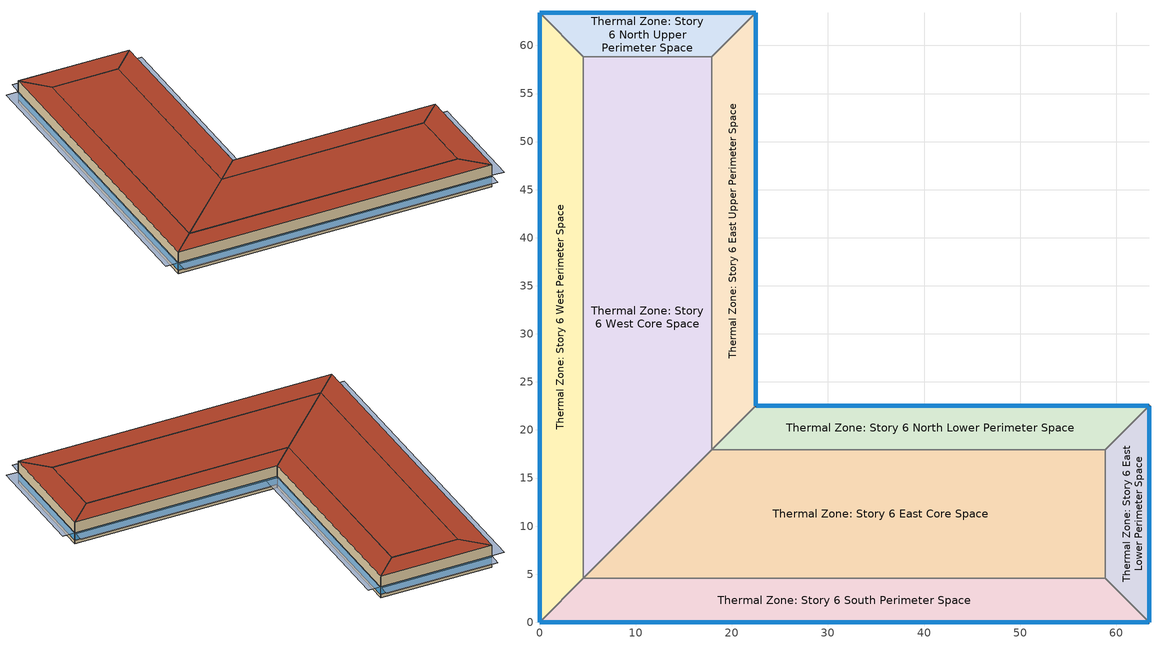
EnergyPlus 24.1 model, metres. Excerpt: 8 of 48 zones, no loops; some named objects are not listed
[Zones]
Thermal Zone: Story 6 East Core Space
 floor to Thermal Zone: Story 5 East Core Space (256 - interior floor): 58.83,17.93 58.83,4.57 4.57,4.57 17.93,17.93 z23.5
 wall to Thermal Zone: Story 6 North Lower Perimeter Space (256 - interior walls Reversed): 58.83,17.93 17.93,17.93 z23.5:28.2
 wall to Thermal Zone: Story 6 East Lower Perimeter Space (256 - interior walls Reversed): 58.83,4.57 58.83,17.93 z23.5:28.2
 wall to Thermal Zone: Story 6 South Perimeter Space (256 - interior walls Reversed): 4.57,4.57 58.83,4.57 z23.5:28.2
 wall to Thermal Zone: Story 6 West Core Space (256 - interior walls Reversed): 17.93,17.93 4.57,4.57 z23.5:28.2
 roof outside (256 - roof): 58.83,4.57 58.83,17.93 17.93,17.93 4.57,4.57 z28.2
Thermal Zone: Story 6 East Lower Perimeter Space
 floor to Thermal Zone: Story 5 East Lower Perimeter Space (256 - interior floor): 63.4,22.5 63.4,0 58.83,4.57 58.83,17.93 z23.5
 wall outside (256 - exterior walls): 63.4,0 63.4,22.5 z23.5:28.2
 wall to Thermal Zone: Story 6 South Perimeter Space (256 - interior walls): 58.83,4.57 63.4,0 z23.5:28.2
 wall to Thermal Zone: Story 6 North Lower Perimeter Space (256 - interior walls Reversed): 63.4,22.5 58.83,17.93 z23.5:28.2
 window (256 - windows): 63.4,0.03 63.4,22.47 z24.26:25.91
 roof outside (256 - roof): 63.4,0 63.4,22.5 58.83,17.93 58.83,4.57 z28.2
Thermal Zone: Story 6 East Upper Perimeter Space
 floor to Thermal Zone: Story 5 East Upper Perimeter Space (256 - interior floor): 22.5,63.4 22.5,22.5 17.93,17.93 17.93,58.83 z23.5
 wall outside (256 - exterior walls): 22.5,22.5 22.5,63.4 z23.5:28.2
 wall to Thermal Zone: Story 6 North Lower Perimeter Space (256 - interior walls): 17.93,17.93 22.5,22.5 z23.5:28.2
 wall to Thermal Zone: Story 6 West Core Space (256 - interior walls): 17.93,58.83 17.93,17.93 z23.5:28.2
 wall to Thermal Zone: Story 6 North Upper Perimeter Space (256 - interior walls Reversed): 22.5,63.4 17.93,58.83 z23.5:28.2
 window (256 - windows): 22.5,22.53 22.5,63.37 z24.26:25.91
 roof outside (256 - roof): 17.93,17.93 22.5,22.5 22.5,63.4 17.93,58.83 z28.2
Thermal Zone: Story 6 North Lower Perimeter Space
 floor to Thermal Zone: Story 5 North Lower Perimeter Space (256 - interior floor): 63.4,22.5 58.83,17.93 17.93,17.93 22.5,22.5 z23.5
 wall outside (256 - exterior walls): 63.4,22.5 22.5,22.5 z23.5:28.2
 window (256 - windows): 63.37,22.5 22.53,22.5 z24.26:25.91
 roof outside (256 - roof): 58.83,17.93 63.4,22.5 22.5,22.5 17.93,17.93 z28.2
Thermal Zone: Story 6 North Upper Perimeter Space
 floor to Thermal Zone: Story 5 North Upper Perimeter Space (256 - interior floor): 22.5,63.4 17.93,58.83 4.57,58.83 0,63.4 z23.5
 wall outside (256 - exterior walls): 22.5,63.4 0,63.4 z23.5:28.2
 wall to Thermal Zone: Story 6 West Core Space (256 - interior walls): 4.57,58.83 17.93,58.83 z23.5:28.2
 wall to Thermal Zone: Story 6 West Perimeter Space (256 - interior walls Reversed): 0,63.4 4.57,58.83 z23.5:28.2
 window (256 - windows): 22.47,63.4 0.03,63.4 z24.26:25.91
 roof outside (256 - roof): 17.93,58.83 22.5,63.4 0,63.4 4.57,58.83 z28.2
Thermal Zone: Story 6 South Perimeter Space
 floor to Thermal Zone: Story 5 South Perimeter Space (256 - interior floor): 58.83,4.57 63.4,0 0,0 4.57,4.57 z23.5
 wall outside (256 - exterior walls): 0,0 63.4,0 z23.5:28.2
 wall to Thermal Zone: Story 6 West Perimeter Space (256 - interior walls Reversed): 4.57,4.57 0,0 z23.5:28.2
 window (256 - windows): 0.03,0 63.37,0 z24.26:25.91
 roof outside (256 - roof): 63.4,0 58.83,4.57 4.57,4.57 0,0 z28.2
Thermal Zone: Story 6 West Core Space
 floor to Thermal Zone: Story 5 West Core Space (256 - interior floor): 17.93,58.83 17.93,17.93 4.57,4.57 4.57,58.83 z23.5
 wall to Thermal Zone: Story 6 West Perimeter Space (256 - interior walls Reversed): 4.57,58.83 4.57,4.57 z23.5:28.2
 roof outside (256 - roof): 4.57,4.57 17.93,17.93 17.93,58.83 4.57,58.83 z28.2
Thermal Zone: Story 6 West Perimeter Space
 floor to Thermal Zone: Story 5 West Perimeter Space (256 - interior floor): 0,63.4 4.57,58.83 4.57,4.57 0,0 z23.5
 wall outside (256 - exterior walls): 0,63.4 0,0 z23.5:28.2
 window (256 - windows): 0,63.37 0,0.03 z24.26:25.91
 roof outside (256 - roof): 0,0 4.57,4.57 4.57,58.83 0,63.4 z28.2
shading: 65.87,0.03 65.87,22.47 63.4,22.47 63.4,0.03 z25.91; 24.97,22.53 24.97,63.37 22.5,63.37 22.5,22.53 z25.91; 63.37,22.5 63.37,24.97 22.53,24.97 22.53,22.5 z25.91; 22.47,63.4 22.47,65.87 0.03,65.87 0.03,63.4 z25.91; 63.37,-2.47 63.37,0 0.03,0 0.03,-2.47 z25.91; 0,0.03 0,63.37 -2.47,63.37 -2.47,0.03 z25.91
[Building]
Building 1: North Axis {deg}=280
[Site:Location]
Mountain View Moffett Fld Nas: Latitude {deg}=37.4; Longitude {deg}=-122.05; Time Zone {hr}=-8; Elevation {m}=12
[SizingPeriod:DesignDay] Day of Month=21; Dry-Bulb Temperature Range Modifier Type=DefaultMultipliers; Barometric Pressure {Pa}=101181; Rain Indicator=No; Snow Indicator=No; Daylight Saving Time Indicator=No; Begin Environment Reset Mode=FullResetAtBeginEnvironment
Name | Month | Day Type | Maximum Dry-Bulb Temperature {C} | Daily Dry-Bulb Temperature Range {deltaC} | Humidity Condition Type | Wetbulb or DewPoint at Maximum Dry-Bulb {C} | Wind Speed {m/s} | Wind Direction {deg} | Solar Model Indicator | ASHRAE Clear Sky Optical Depth for Beam Irradiance (taub) | ASHRAE Clear Sky Optical Depth for Diffuse Irradiance (taud) | Enthalpy at Maximum Dry-Bulb {J/kg} | Sky Clearness
Mountain View/Moffet N Ann Clg .4% Condns DB=>MWB | 7 | SummerDesignDay | 31.2 | 9.5 | Wetbulb | 18.9 | 3.9 | 340 | ASHRAETau | 0.378 | 2.37
Mountain View/Moffet N Ann Clg .4% Condns DP=>MDB | 7 | SummerDesignDay | 23.8 | 9.5 | Dewpoint | 17.4 | 3.9 | 340 | ASHRAETau | 0.378 | 2.37
Mountain View/Moffet N Ann Clg .4% Condns Enth=>MDB | 7 | SummerDesignDay | 28.1 | 9.5 | Enthalpy |  | 3.9 | 340 | ASHRAETau | 0.378 | 2.37 | 58100
Mountain View/Moffet N Ann Clg .4% Condns WB=>MDB | 7 | SummerDesignDay | 28.1 | 9.5 | Wetbulb | 20.3 | 3.9 | 340 | ASHRAETau | 0.378 | 2.37
Mountain View/Moffet N Ann Htg 99.6% Condns DB | 12 | WinterDesignDay | 2.5 | 0 | Wetbulb | 2.5 | 0.5 | 270 | ASHRAEClearSky |  |  |  | 0
Mountain View/Moffet N Ann Htg Wind 99.6% Condns WS=>MCDB | 12 | WinterDesignDay | 12 | 0 | Wetbulb | 12 | 10.4 | 270 | ASHRAEClearSky |  |  |  | 0
Mountain View/Moffet N Ann Hum_n 99.6% Condns DP=>MCDB | 12 | WinterDesignDay | 8.8 | 0 | Dewpoint | -6.6 | 0.5 | 270 | ASHRAEClearSky |  |  |  | 0
[Material] Thermal Absorptance=0.9; Solar Absorptance=0.7; Visible Absorptance=0.7
Name | Roughness | Thickness {m} | Conductivity {W/m-K} | Density {kg/m3} | Specific Heat {J/kg-K}
256 - acoustic tile 0.5in | Smooth | 0.0127 | 0.0570378 | 287.996 | 1338.94
256 - aluminum panel 1 in | Smooth | 0.0254 | 160.107 | 2800 | 895.9752
256 - clay tile 1 in | Smooth | 0.0254 | 0.84056 | 1900 | 799.6788
256 - concrete over metal decking 3 in | Smooth | 0.0762 | 1.13075 | 2000 | 999.808
256 - gypsum sheathing 5/8 in | Smooth | 0.015875 | 0.160093 | 950.001 | 839.872
256 - insulation eps 6 in | Smooth | 0.1524 | 0.0350185 | 28.9934 | 1212.92
256 - metal decking 4 in | Smooth | 0.1016 | 0.290187 | 1250 | 999.808
256 - plaster 1.5 in | Smooth | 0.0381 | 0.380242 | 1119.99 | 839.872
256 - rubber tiles 1 in | Smooth | 0.0254 | 0.300196 | 1600 | 2000
256 - steel studs 3 5/8 in | Smooth | 0.092075 | 50.0334 | 7800 | 480
256 - stone flooring 2in | MediumSmooth | 0.0508 | 1.83122 | 2199.98 | 711.756
256 - stone veneer 1in | Smooth | 0.0254 | 1.83122 | 2200 | 711.756
256 - structural steel rafter 3 in | Smooth | 0.0762 | 50.0334 | 7800 | 480
256 - terrazzo 2 in | Smooth | 0.0508 | 1.80314 | 2243 | 836.941
256 - underlayment | Smooth | 0.4572 | 0.0550374 | 287.996 | 1297.07
[WindowMaterial:SimpleGlazingSystem]
256 - window glazing: U-Factor {W/m2-K}=3.46374; Solar Heat Gain Coefficient=0.25; Visible Transmittance=0.4
[Construction]
256 - exterior walls: 256 - stone veneer 1in, 256 - insulation eps 6 in, 256 - gypsum sheathing 5/8 in
256 - interior floor: 256 - stone flooring 2in, 256 - terrazzo 2 in, 256 - rubber tiles 1 in, 256 - plaster 1.5 in, 256 - acoustic tile 0.5in, 256 - gypsum sheathing 5/8 in
256 - interior walls; 256 - interior walls Reversed: 256 - gypsum sheathing 5/8 in, 256 - steel studs 3 5/8 in, 256 - gypsum sheathing 5/8 in
256 - roof: 256 - clay tile 1 in, 256 - gypsum sheathing 5/8 in, 256 - underlayment, 256 - metal decking 4 in, 256 - concrete over metal decking 3 in, 256 - aluminum panel 1 in, 256 - concrete over metal decking 3 in, 256 - structural steel rafter 3 in
256 - windows: 256 - window glazing
[ZoneVentilation:DesignFlowRate]
90.1-2010 - Office - OpenOffice Ventilation: Zone or ZoneList or Space or SpaceList=256 - 90.1-2010 - Office - OpenOffice; Design Flow Rate Calculation Method=Flow/Area; Flow Rate per Floor Area {m3/s-m2}=0.001; Ventilation Type=Natural; Fan Total Efficiency=1; Constant Term Coefficient=1; Minimum Indoor Temperature {C}=-100; Maximum Indoor Temperature {C}=100; Delta Temperature {deltaC}=-100; Minimum Outdoor Temperature {C}=-100; Maximum Outdoor Temperature {C}=100; Maximum Wind Speed {m/s}=40
[PythonPlugin:Instance]
phiGPTSimulator: Run During Warmup Days=No; Python Module=simulator_socket; Plugin Class=phiGPTSimulator
[Space] Space Type=256 - 90.1-2010 - Office - OpenOffice
Name | Zone
Story 6 East Core Space | Thermal Zone: Story 6 East Core Space
Story 6 East Lower Perimeter Space | Thermal Zone: Story 6 East Lower Perimeter Space
Story 6 East Upper Perimeter Space | Thermal Zone: Story 6 East Upper Perimeter Space
Story 6 North Lower Perimeter Space | Thermal Zone: Story 6 North Lower Perimeter Space
Story 6 North Upper Perimeter Space | Thermal Zone: Story 6 North Upper Perimeter Space
Story 6 South Perimeter Space | Thermal Zone: Story 6 South Perimeter Space
Story 6 West Core Space | Thermal Zone: Story 6 West Core Space
Story 6 West Perimeter Space | Thermal Zone: Story 6 West Perimeter Space
[SpaceList]
256 - 90.1-2010 - Office - OpenOffice: Story 1 West Core Space, Story 1 West Perimeter Space, Story 1 East Upper Perimeter Space, Story 6 East Upper Perimeter Space, Story 1 North Lower Perimeter Space, Story 1 North Upper Perimeter Space, Story 1 East Lower Perimeter Space, Story 1 South Perimeter Space, Story 1 East Core Space, Story 4 East Core Space, Story 2 West Perimeter Space, Story 3 East Lower Perimeter Space, Story 2 South Perimeter Space, Story 2 North Upper Perimeter Space, Story 2 East Upper Perimeter Space, Story 2 North Lower Perimeter Space, Story 2 East Lower Perimeter Space, Story 5 West Core Space, Story 2 East Core Space, Story 2 West Core Space, Story 5 South Perimeter Space, Story 3 West Perimeter Space, Story 3 North Upper Perimeter Space, Story 3 East Upper Perimeter Space, Story 3 North Lower Perimeter Space, Story 3 South Perimeter Space, Story 3 West Core Space, Story 3 East Core Space, Story 4 West Perimeter Space, Story 4 North Upper Perimeter Space, Story 4 East Upper Perimeter Space, Story 4 North Lower Perimeter Space, Story 4 East Lower Perimeter Space, Story 5 North Lower Perimeter Space, Story 4 South Perimeter Space, Story 4 West Core Space, Story 5 West Perimeter Space, Story 5 North Upper Perimeter Space, Story 5 East Upper Perimeter Space, Story 5 East Lower Perimeter Space, Story 5 East Core Space, Story 6 West Perimeter Space, Story 6 North Upper Perimeter Space, Story 6 North Lower Perimeter Space, Story 6 East Lower Perimeter Space, Story 6 South Perimeter Space, Story 6 West Core Space, Story 6 East Core Space
[Zone]
Thermal Zone: Story 6 East Core Space; Thermal Zone: Story 6 West Core Space: 4.57, 4.57, 23.5, 1, Yes
Thermal Zone: Story 6 East Lower Perimeter Space: 58.83, 4.57, 23.5, 1, Yes
Thermal Zone: Story 6 East Upper Perimeter Space; Thermal Zone: Story 6 North Lower Perimeter Space: 17.93, 17.93, 23.5, 1, Yes
Thermal Zone: Story 6 North Upper Perimeter Space: 4.57, 58.83, 23.5, 1, Yes
Thermal Zone: Story 6 South Perimeter Space; Thermal Zone: Story 6 West Perimeter Space: 0, 0, 23.5, 1, Yes
[People] Number of People Calculation Method=Area/Person; Fraction Radiant=0.3; Work Efficiency Schedule=WorkEffSchedule; Clothing Insulation Schedule=CloSchedule; Air Velocity Schedule=AirVelocitySchedule; Thermal Comfort Model 1 Type=Fanger; Cold Stress Temperature Threshold {C}=15.56; Heat Stress Temperature Threshold {C}=30
Name | Zone or ZoneList or Space or SpaceList | Number of People Schedule | Floor Area per Person {m2/person} | Activity Level Schedule
Thermal Zone: Story 6 East Core Space | Thermal Zone: Story 6 East Core Space | Thermal Zone: Story 6 East Core Space Occ | 66.6667 | CoreSpace Activity
Thermal Zone: Story 6 East Lower Perimeter Space | Thermal Zone: Story 6 East Lower Perimeter Space | PerimeterSpace Occ | 20 | PerimeterSpace Activity
Thermal Zone: Story 6 East Upper Perimeter Space | Thermal Zone: Story 6 East Upper Perimeter Space | PerimeterSpace Occ | 20 | PerimeterSpace Activity
Thermal Zone: Story 6 North Lower Perimeter Space | Thermal Zone: Story 6 North Lower Perimeter Space | PerimeterSpace Occ | 20 | PerimeterSpace Activity
Thermal Zone: Story 6 North Upper Perimeter Space | Thermal Zone: Story 6 North Upper Perimeter Space | PerimeterSpace Occ | 20 | PerimeterSpace Activity
Thermal Zone: Story 6 South Perimeter Space | Thermal Zone: Story 6 South Perimeter Space | PerimeterSpace Occ | 20 | PerimeterSpace Activity
Thermal Zone: Story 6 West Core Space | Thermal Zone: Story 6 West Core Space | Thermal Zone: Story 6 West Core Space Occ | 40 | CoreSpace Activity
Thermal Zone: Story 6 West Perimeter Space | Thermal Zone: Story 6 West Perimeter Space | PerimeterSpace Occ | 20 | PerimeterSpace Activity
[Lights] Design Level Calculation Method=Watts/Area; Fraction Replaceable=1
Name | Zone or ZoneList or Space or SpaceList | Schedule | Watts per Floor Area {W/m2}
Thermal Zone: Story 6 East Core Space | Thermal Zone: Story 6 East Core Space | Thermal Zone: Story 6 East Core Space Light | 3.8748
Thermal Zone: Story 6 East Lower Perimeter Space | Thermal Zone: Story 6 East Lower Perimeter Space | PerimeterSpace Light | 12.916
Thermal Zone: Story 6 East Upper Perimeter Space | Thermal Zone: Story 6 East Upper Perimeter Space | PerimeterSpace Light | 12.916
Thermal Zone: Story 6 North Lower Perimeter Space | Thermal Zone: Story 6 North Lower Perimeter Space | PerimeterSpace Light | 12.916
Thermal Zone: Story 6 North Upper Perimeter Space | Thermal Zone: Story 6 North Upper Perimeter Space | PerimeterSpace Light | 12.916
Thermal Zone: Story 6 South Perimeter Space | Thermal Zone: Story 6 South Perimeter Space | PerimeterSpace Light | 12.916
Thermal Zone: Story 6 West Core Space | Thermal Zone: Story 6 West Core Space | Thermal Zone: Story 6 West Core Space Light | 6.458
Thermal Zone: Story 6 West Perimeter Space | Thermal Zone: Story 6 West Perimeter Space | PerimeterSpace Light | 12.916
[ElectricEquipment] Design Level Calculation Method=Watts/Area
Name | Zone or ZoneList or Space or SpaceList | Schedule | Watts per Floor Area {W/m2}
Thermal Zone: Story 6 East Core Space | Thermal Zone: Story 6 East Core Space | Thermal Zone: Story 6 East Core Space Equip | 3.2292
Thermal Zone: Story 6 East Lower Perimeter Space | Thermal Zone: Story 6 East Lower Perimeter Space | PerimeterSpace Equip | 10.764
Thermal Zone: Story 6 East Upper Perimeter Space | Thermal Zone: Story 6 East Upper Perimeter Space | PerimeterSpace Equip | 10.764
Thermal Zone: Story 6 North Lower Perimeter Space | Thermal Zone: Story 6 North Lower Perimeter Space | PerimeterSpace Equip | 10.764
Thermal Zone: Story 6 North Upper Perimeter Space | Thermal Zone: Story 6 North Upper Perimeter Space | PerimeterSpace Equip | 10.764
Thermal Zone: Story 6 South Perimeter Space | Thermal Zone: Story 6 South Perimeter Space | PerimeterSpace Equip | 10.764
Thermal Zone: Story 6 West Core Space | Thermal Zone: Story 6 West Core Space | Thermal Zone: Story 6 West Core Space Equip | 5.382
Thermal Zone: Story 6 West Perimeter Space | Thermal Zone: Story 6 West Perimeter Space | PerimeterSpace Equip | 10.764
[ZoneInfiltration:DesignFlowRate]
90.1-2010 - Office - OpenOffice Infiltration 2: Zone or ZoneList or Space or SpaceList=256 - 90.1-2010 - Office - OpenOffice; Schedule=Medium Office Infil Quarter On; Design Flow Rate Calculation Method=Flow/ExteriorArea; Flow Rate per Exterior Surface Area {m3/s-m2}=0.000226568
[AvailabilityManager:Scheduled] Schedule=Always On Discrete
VAV with PFP Boxes and Reheat Availability Manager; Air Loop HVAC Outdoor Air System 2 Availability Manager
[Schedule:Compact]
AirVelocitySchedule: Through: 12/31, For: AllDays, Until: 24:00, .15
WorkEffSchedule: Through: 12/31, For: AllDays, Until: 24:00, 0
CloSchedule: Through: 12/31, For: AllDays, Until: 24:00, .5
[Schedule:Constant]
Always On Discrete: Always On Discrete Limits, 1
[Schedule:Day:Interval]
PerimeterSpace Light Summer Design Day; PerimeterSpace Equip Summer Design Day; CoreSpace Light Summer Design Day; CoreSpace Equip Summer Design Day; Medium Office Infil Quarter On Rule 1 Day Schedule: No, 24:00, 1
PerimeterSpace Light Winter Design Day; PerimeterSpace Occ Winter Design Day; PerimeterSpace Equip Winter Design Day; CoreSpace Light Winter Design Day; CoreSpace Occ Winter Design Day; CoreSpace Equip Winter Design Day: No, 24:00, 0
PerimeterSpace Occ Summer Design Day; CoreSpace Occ Summer Design Day: No, 06:00, 0.05, 22:00, 1, 24:00, 0.05
PerimeterSpace Activity Default Schedule; PerimeterSpace Activity Weekend Schedule; PerimeterSpace Activity Summer Design Day; PerimeterSpace Activity Winter Design Day; CoreSpace Activity Default Schedule; CoreSpace Activity Weekend Schedule; CoreSpace Activity Summer Design Day; CoreSpace Activity Winter Design Day: No, 24:00, 120
Medium Office Infil Quarter On Default Schedule; Medium Office Infil Quarter On Summer Design Day: No, 06:00, 1, 22:00, 0.25, 24:00, 1
Medium Office Infil Quarter On Rule 2 Day Schedule; Medium Office Infil Quarter On Winter Design Day: No, 06:00, 1, 18:00, 0.25, 24:00, 1
Thermal Zone: Story 6 West Core Space Light Default Schedule; Thermal Zone: Story 6 West Core Space Occ Default Schedule; Thermal Zone: Story 6 West Core Space Equip Default Schedule: No, 01:00, 0.55, 02:00, 0.55, 03:00, 0.45, 04:00, 0.45, 05:00, 0.45, 06:00, 0.45, 07:00, 0.45, 08:00, 0.45, 09:00, 0.55, 10:00, 0.55, 11:00, 0.55, 12:00, 0.85, 13:00, 0.85, 14:00, 0.85, 15:00, 1, 16:00, 1, 17:00, 1, 18:00, 1, 19:00, 1, 20:00, 1, 21:00, 1, 22:00, 1, 23:00, 0.55, 24:00, 0.55
Thermal Zone: Story 6 West Core Space Light Weekend Schedule; Thermal Zone: Story 6 West Core Space Occ Weekend Schedule; Thermal Zone: Story 6 West Core Space Equip Weekend Schedule: No, 01:00, 0.55, 02:00, 0.55, 03:00, 0.45, 04:00, 0.45, 05:00, 0.45, 06:00, 0.45, 07:00, 0.45, 08:00, 0.45, 09:00, 0.55, 10:00, 0.55, 11:00, 0.55, 12:00, 0.75, 13:00, 0.75, 14:00, 0.75, 15:00, 1, 16:00, 1, 17:00, 1, 18:00, 1, 19:00, 1, 20:00, 1, 21:00, 1, 22:00, 0.95, 23:00, 0.55, 24:00, 0.55
Thermal Zone: Story 6 East Core Space Light Default Schedule; Thermal Zone: Story 6 East Core Space Occ Default Schedule; Thermal Zone: Story 6 East Core Space Equip Default Schedule: No, 01:00, 0.4, 02:00, 0.4, 03:00, 0.3, 04:00, 0.3, 05:00, 0.3, 06:00, 0.3, 07:00, 0.3, 08:00, 0.3, 09:00, 0.4, 10:00, 0.4, 11:00, 0.4, 12:00, 0.7, 13:00, 0.7, 14:00, 0.7, 15:00, 1, 16:00, 1, 17:00, 1, 18:00, 1, 19:00, 1, 20:00, 1, 21:00, 1, 22:00, 1, 23:00, 0.4, 24:00, 0.4
Thermal Zone: Story 6 East Core Space Light Weekend Schedule; Thermal Zone: Story 6 East Core Space Occ Weekend Schedule; Thermal Zone: Story 6 East Core Space Equip Weekend Schedule: No, 01:00, 0.4, 02:00, 0.4, 03:00, 0.3, 04:00, 0.3, 05:00, 0.3, 06:00, 0.3, 07:00, 0.3, 08:00, 0.3, 09:00, 0.4, 10:00, 0.4, 11:00, 0.4, 12:00, 0.6, 13:00, 0.6, 14:00, 0.6, 15:00, 0.9, 16:00, 0.9, 17:00, 1, 18:00, 1, 19:00, 1, 20:00, 1, 21:00, 1, 22:00, 0.8, 23:00, 0.4, 24:00, 0.4
PerimeterSpace Light Default Schedule; PerimeterSpace Occ Default Schedule; PerimeterSpace Equip Default Schedule: No, 01:00, 0.3, 02:00, 0.3, 03:00, 0.2, 04:00, 0.2, 05:00, 0.2, 06:00, 0.2, 07:00, 0.2, 08:00, 0.2, 09:00, 0.3, 10:00, 0.3, 11:00, 0.3, 12:00, 0.6, 13:00, 0.6, 14:00, 0.6, 15:00, 0.9, 16:00, 0.9, 17:00, 1, 18:00, 1, 19:00, 1, 20:00, 1, 21:00, 1, 22:00, 1, 23:00, 0.3, 24:00, 0.3
PerimeterSpace Light Weekend Schedule; PerimeterSpace Occ Weekend Schedule; PerimeterSpace Equip Weekend Schedule: No, 01:00, 0.3, 02:00, 0.3, 03:00, 0.2, 04:00, 0.2, 05:00, 0.2, 06:00, 0.2, 07:00, 0.2, 08:00, 0.2, 09:00, 0.3, 10:00, 0.3, 11:00, 0.3, 12:00, 0.5, 13:00, 0.5, 14:00, 0.5, 15:00, 0.8, 16:00, 0.8, 17:00, 1, 18:00, 1, 19:00, 1, 20:00, 1, 21:00, 1, 22:00, 0.7, 23:00, 0.3, 24:00, 0.3
[Schedule:Week:Daily]
PerimeterSpace Light Week Rule - Jan1-Dec31: PerimeterSpace Light Weekend Schedule, PerimeterSpace Light Default Schedule, PerimeterSpace Light Default Schedule, PerimeterSpace Light Default Schedule, PerimeterSpace Light Default Schedule, PerimeterSpace Light Default Schedule, PerimeterSpace Light Weekend Schedule, PerimeterSpace Light Default Schedule, PerimeterSpace Light Summer Design Day, PerimeterSpace Light Winter Design Day, PerimeterSpace Light Default Schedule, PerimeterSpace Light Default Schedule
PerimeterSpace Occ Week Rule - Jan1-Dec31: PerimeterSpace Occ Weekend Schedule, PerimeterSpace Occ Default Schedule, PerimeterSpace Occ Default Schedule, PerimeterSpace Occ Default Schedule, PerimeterSpace Occ Default Schedule, PerimeterSpace Occ Default Schedule, PerimeterSpace Occ Weekend Schedule, PerimeterSpace Occ Default Schedule, PerimeterSpace Occ Summer Design Day, PerimeterSpace Occ Winter Design Day, PerimeterSpace Occ Default Schedule, PerimeterSpace Occ Default Schedule
PerimeterSpace Activity Week Rule - Jan1-Dec31: PerimeterSpace Activity Weekend Schedule, PerimeterSpace Activity Default Schedule, PerimeterSpace Activity Default Schedule, PerimeterSpace Activity Default Schedule, PerimeterSpace Activity Default Schedule, PerimeterSpace Activity Default Schedule, PerimeterSpace Activity Weekend Schedule, PerimeterSpace Activity Default Schedule, PerimeterSpace Activity Summer Design Day, PerimeterSpace Activity Winter Design Day, PerimeterSpace Activity Default Schedule, PerimeterSpace Activity Default Schedule
PerimeterSpace Equip Week Rule - Jan1-Dec31: PerimeterSpace Equip Weekend Schedule, PerimeterSpace Equip Default Schedule, PerimeterSpace Equip Default Schedule, PerimeterSpace Equip Default Schedule, PerimeterSpace Equip Default Schedule, PerimeterSpace Equip Default Schedule, PerimeterSpace Equip Weekend Schedule, PerimeterSpace Equip Default Schedule, PerimeterSpace Equip Summer Design Day, PerimeterSpace Equip Winter Design Day, PerimeterSpace Equip Default Schedule, PerimeterSpace Equip Default Schedule
CoreSpace Activity Week Rule - Jan1-Dec31: CoreSpace Activity Weekend Schedule, CoreSpace Activity Default Schedule, CoreSpace Activity Default Schedule, CoreSpace Activity Default Schedule, CoreSpace Activity Default Schedule, CoreSpace Activity Default Schedule, CoreSpace Activity Weekend Schedule, CoreSpace Activity Default Schedule, CoreSpace Activity Summer Design Day, CoreSpace Activity Winter Design Day, CoreSpace Activity Default Schedule, CoreSpace Activity Default Schedule
Medium Office Infil Quarter On Week Rule - Jan1-Dec31: Medium Office Infil Quarter On Rule 1 Day Schedule, Medium Office Infil Quarter On Default Schedule, Medium Office Infil Quarter On Default Schedule, Medium Office Infil Quarter On Default Schedule, Medium Office Infil Quarter On Default Schedule, Medium Office Infil Quarter On Default Schedule, Medium Office Infil Quarter On Rule 2 Day Schedule, Medium Office Infil Quarter On Default Schedule, Medium Office Infil Quarter On Summer Design Day, Medium Office Infil Quarter On Winter Design Day, Medium Office Infil Quarter On Default Schedule, Medium Office Infil Quarter On Default Schedule
Thermal Zone: Story 6 East Core Space Light Week Rule - Jan1-Dec31: Thermal Zone: Story 6 East Core Space Light Weekend Schedule, Thermal Zone: Story 6 East Core Space Light Default Schedule, Thermal Zone: Story 6 East Core Space Light Default Schedule, Thermal Zone: Story 6 East Core Space Light Default Schedule, Thermal Zone: Story 6 East Core Space Light Default Schedule, Thermal Zone: Story 6 East Core Space Light Default Schedule, Thermal Zone: Story 6 East Core Space Light Weekend Schedule, Thermal Zone: Story 6 East Core Space Light Default Schedule, CoreSpace Light Summer Design Day, CoreSpace Light Winter Design Day, Thermal Zone: Story 6 East Core Space Light Default Schedule, Thermal Zone: Story 6 East Core Space Light Default Schedule
Thermal Zone: Story 6 East Core Space Occ Week Rule - Jan1-Dec31: Thermal Zone: Story 6 East Core Space Occ Weekend Schedule, Thermal Zone: Story 6 East Core Space Occ Default Schedule, Thermal Zone: Story 6 East Core Space Occ Default Schedule, Thermal Zone: Story 6 East Core Space Occ Default Schedule, Thermal Zone: Story 6 East Core Space Occ Default Schedule, Thermal Zone: Story 6 East Core Space Occ Default Schedule, Thermal Zone: Story 6 East Core Space Occ Weekend Schedule, Thermal Zone: Story 6 East Core Space Occ Default Schedule, CoreSpace Occ Summer Design Day, CoreSpace Occ Winter Design Day, Thermal Zone: Story 6 East Core Space Occ Default Schedule, Thermal Zone: Story 6 East Core Space Occ Default Schedule
Thermal Zone: Story 6 East Core Space Equip Week Rule - Jan1-Dec31: Thermal Zone: Story 6 East Core Space Equip Weekend Schedule, Thermal Zone: Story 6 East Core Space Equip Default Schedule, Thermal Zone: Story 6 East Core Space Equip Default Schedule, Thermal Zone: Story 6 East Core Space Equip Default Schedule, Thermal Zone: Story 6 East Core Space Equip Default Schedule, Thermal Zone: Story 6 East Core Space Equip Default Schedule, Thermal Zone: Story 6 East Core Space Equip Weekend Schedule, Thermal Zone: Story 6 East Core Space Equip Default Schedule, CoreSpace Equip Summer Design Day, CoreSpace Equip Winter Design Day, Thermal Zone: Story 6 East Core Space Equip Default Schedule, Thermal Zone: Story 6 East Core Space Equip Default Schedule
Thermal Zone: Story 6 West Core Space Light Week Rule - Jan1-Dec31: Thermal Zone: Story 6 West Core Space Light Weekend Schedule, Thermal Zone: Story 6 West Core Space Light Default Schedule, Thermal Zone: Story 6 West Core Space Light Default Schedule, Thermal Zone: Story 6 West Core Space Light Default Schedule, Thermal Zone: Story 6 West Core Space Light Default Schedule, Thermal Zone: Story 6 West Core Space Light Default Schedule, Thermal Zone: Story 6 West Core Space Light Weekend Schedule, Thermal Zone: Story 6 West Core Space Light Default Schedule, CoreSpace Light Summer Design Day, CoreSpace Light Winter Design Day, Thermal Zone: Story 6 West Core Space Light Default Schedule, Thermal Zone: Story 6 West Core Space Light Default Schedule
Thermal Zone: Story 6 West Core Space Occ Week Rule - Jan1-Dec31: Thermal Zone: Story 6 West Core Space Occ Weekend Schedule, Thermal Zone: Story 6 West Core Space Occ Default Schedule, Thermal Zone: Story 6 West Core Space Occ Default Schedule, Thermal Zone: Story 6 West Core Space Occ Default Schedule, Thermal Zone: Story 6 West Core Space Occ Default Schedule, Thermal Zone: Story 6 West Core Space Occ Default Schedule, Thermal Zone: Story 6 West Core Space Occ Weekend Schedule, Thermal Zone: Story 6 West Core Space Occ Default Schedule, CoreSpace Occ Summer Design Day, CoreSpace Occ Winter Design Day, Thermal Zone: Story 6 West Core Space Occ Default Schedule, Thermal Zone: Story 6 West Core Space Occ Default Schedule
Thermal Zone: Story 6 West Core Space Equip Week Rule - Jan1-Dec31: Thermal Zone: Story 6 West Core Space Equip Weekend Schedule, Thermal Zone: Story 6 West Core Space Equip Default Schedule, Thermal Zone: Story 6 West Core Space Equip Default Schedule, Thermal Zone: Story 6 West Core Space Equip Default Schedule, Thermal Zone: Story 6 West Core Space Equip Default Schedule, Thermal Zone: Story 6 West Core Space Equip Default Schedule, Thermal Zone: Story 6 West Core Space Equip Weekend Schedule, Thermal Zone: Story 6 West Core Space Equip Default Schedule, CoreSpace Equip Summer Design Day, CoreSpace Equip Winter Design Day, Thermal Zone: Story 6 West Core Space Equip Default Schedule, Thermal Zone: Story 6 West Core Space Equip Default Schedule
[Schedule:Year]
PerimeterSpace Light: PerimeterSpace Light Week Rule - Jan1-Dec31, 1, 1, 12, 31
PerimeterSpace Occ: PerimeterSpace Occ Week Rule - Jan1-Dec31, 1, 1, 12, 31
PerimeterSpace Activity: PerimeterSpace Activity Week Rule - Jan1-Dec31, 1, 1, 12, 31
PerimeterSpace Equip: PerimeterSpace Equip Week Rule - Jan1-Dec31, 1, 1, 12, 31
CoreSpace Activity: CoreSpace Activity Week Rule - Jan1-Dec31, 1, 1, 12, 31
Medium Office Infil Quarter On: Medium Office Infil Quarter On Week Rule - Jan1-Dec31, 1, 1, 12, 31
Thermal Zone: Story 6 East Core Space Light: Thermal Zone: Story 6 East Core Space Light Week Rule - Jan1-Dec31, 1, 1, 12, 31
Thermal Zone: Story 6 East Core Space Occ: Thermal Zone: Story 6 East Core Space Occ Week Rule - Jan1-Dec31, 1, 1, 12, 31
Thermal Zone: Story 6 East Core Space Equip: Thermal Zone: Story 6 East Core Space Equip Week Rule - Jan1-Dec31, 1, 1, 12, 31
Thermal Zone: Story 6 West Core Space Light: Thermal Zone: Story 6 West Core Space Light Week Rule - Jan1-Dec31, 1, 1, 12, 31
Thermal Zone: Story 6 West Core Space Occ: Thermal Zone: Story 6 West Core Space Occ Week Rule - Jan1-Dec31, 1, 1, 12, 31
Thermal Zone: Story 6 West Core Space Equip: Thermal Zone: Story 6 West Core Space Equip Week Rule - Jan1-Dec31, 1, 1, 12, 31
